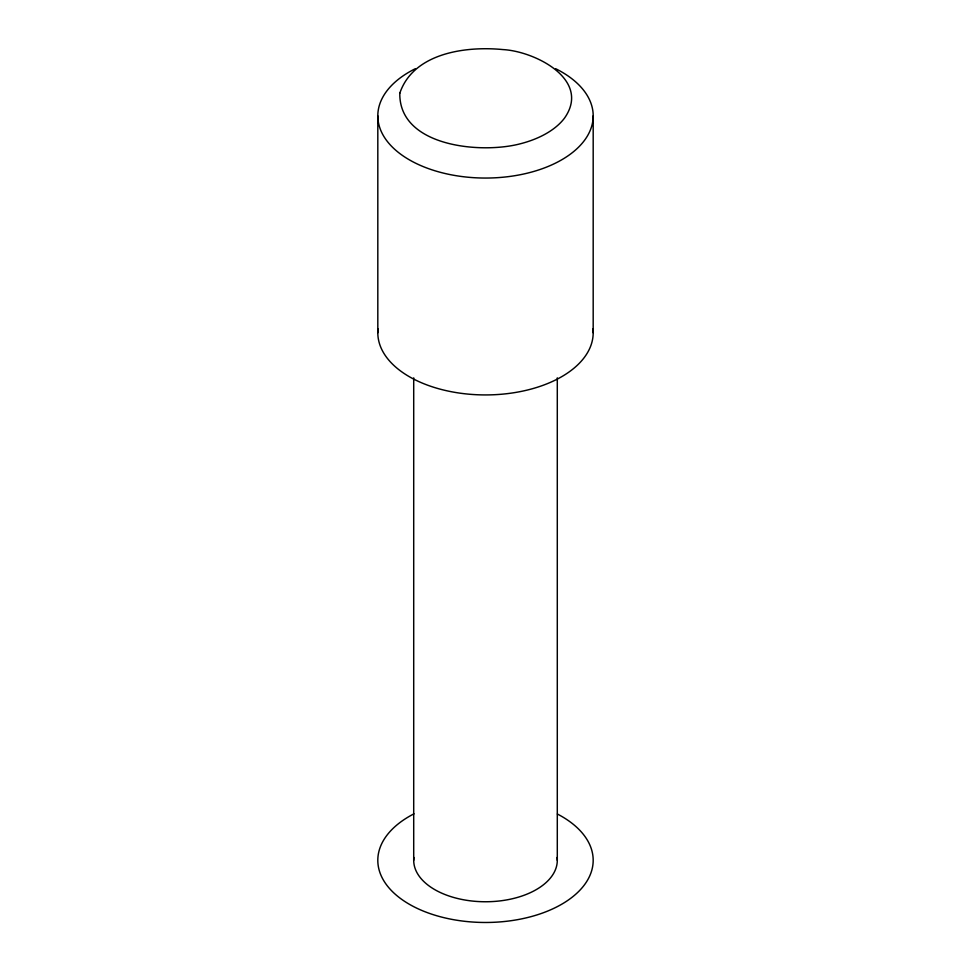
<?xml version="1.0" encoding="UTF-8"?>
<svg xmlns="http://www.w3.org/2000/svg" width="971" height="971" viewBox="0 0 971 971"><rect width="100%" height="100%" fill="white"/><g stroke="black" fill="none" stroke-linecap="round" stroke-linejoin="round"><path stroke-width="1.46" d="M593.184 115.877L593.184 332.762M557.293 377.853L557.293 860.306M413.707 377.853L413.707 860.306M377.816 115.877L377.816 332.762M557.123 857.466A71.793 41.45 0 0 1 485.5 901.756A71.793 41.45 0 0 1 413.877 857.466M592.978 328.902A107.684 62.168 0 0 1 485.5 394.93A107.684 62.168 0 0 1 378.022 328.902M555.63 68.698A107.684 62.168 0 0 1 563.556 158.71A107.684 62.168 0 0 1 407.444 158.71A107.684 62.168 0 0 1 415.37 68.698M557.39 814.026A107.684 62.168 0 0 1 562.901 903.528A107.684 62.168 0 0 1 407.759 903.333A107.684 62.168 0 0 1 413.974 813.832M399.797 93.216C398.923 146.633 480.609 154.025 519.716 143.939A86.225 49.788 0 0 0 564.564 118.049C591.485 79.573 534.815 51.257 502.966 49.582C465.837 45.928 413.428 52.883 399.797 93.216"/></g></svg>
